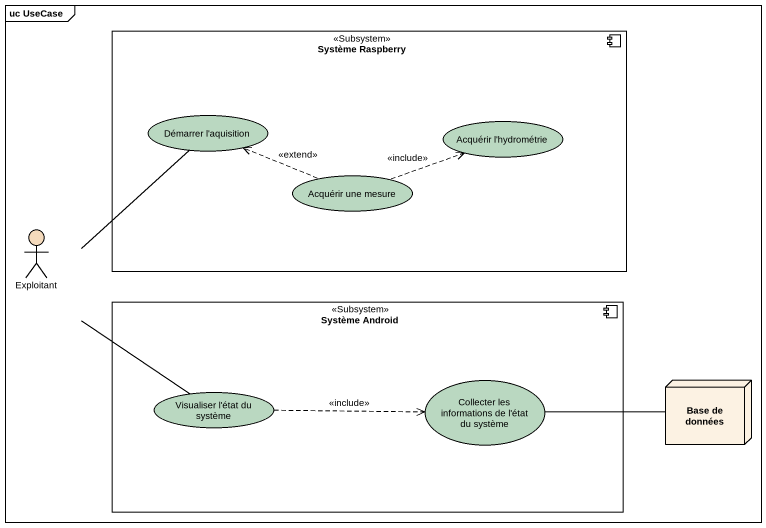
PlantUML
@startuml
mainframe uc UseCase
component "Système Raspberry" as Système_Raspberry <<Subsystem>> {
  usecase "Démarrer l'aquisition" as Démarrer_l_aquisition #BAD8C1
  usecase "Acquérir l'hydrométrie" as Acquérir_l_hydrométrie #BAD8C1
  usecase "Acquérir une mesure" as Acquérir_une_mesure #BAD8C1
}
actor Exploitant #F4DABC
component "Système Android" as Système_Android <<Subsystem>> {
  usecase "Visualiser l'état du système" as Visualiser_l_état_du_système #BAD8C1
  usecase "Collecter les informations de l'état du système" as Collecter_les_informations #BAD8C1
}
node "Base de données" as Base_de_données
Acquérir_une_mesure .left.> Démarrer_l_aquisition : <<extend>>
Acquérir_une_mesure .right.> Acquérir_l_hydrométrie : <<include>>
Exploitant -up- Démarrer_l_aquisition
Exploitant -- Visualiser_l_état_du_système
Visualiser_l_état_du_système .right.> Collecter_les_informations : <<include>>
Base_de_données -left- Collecter_les_informations
@enduml
